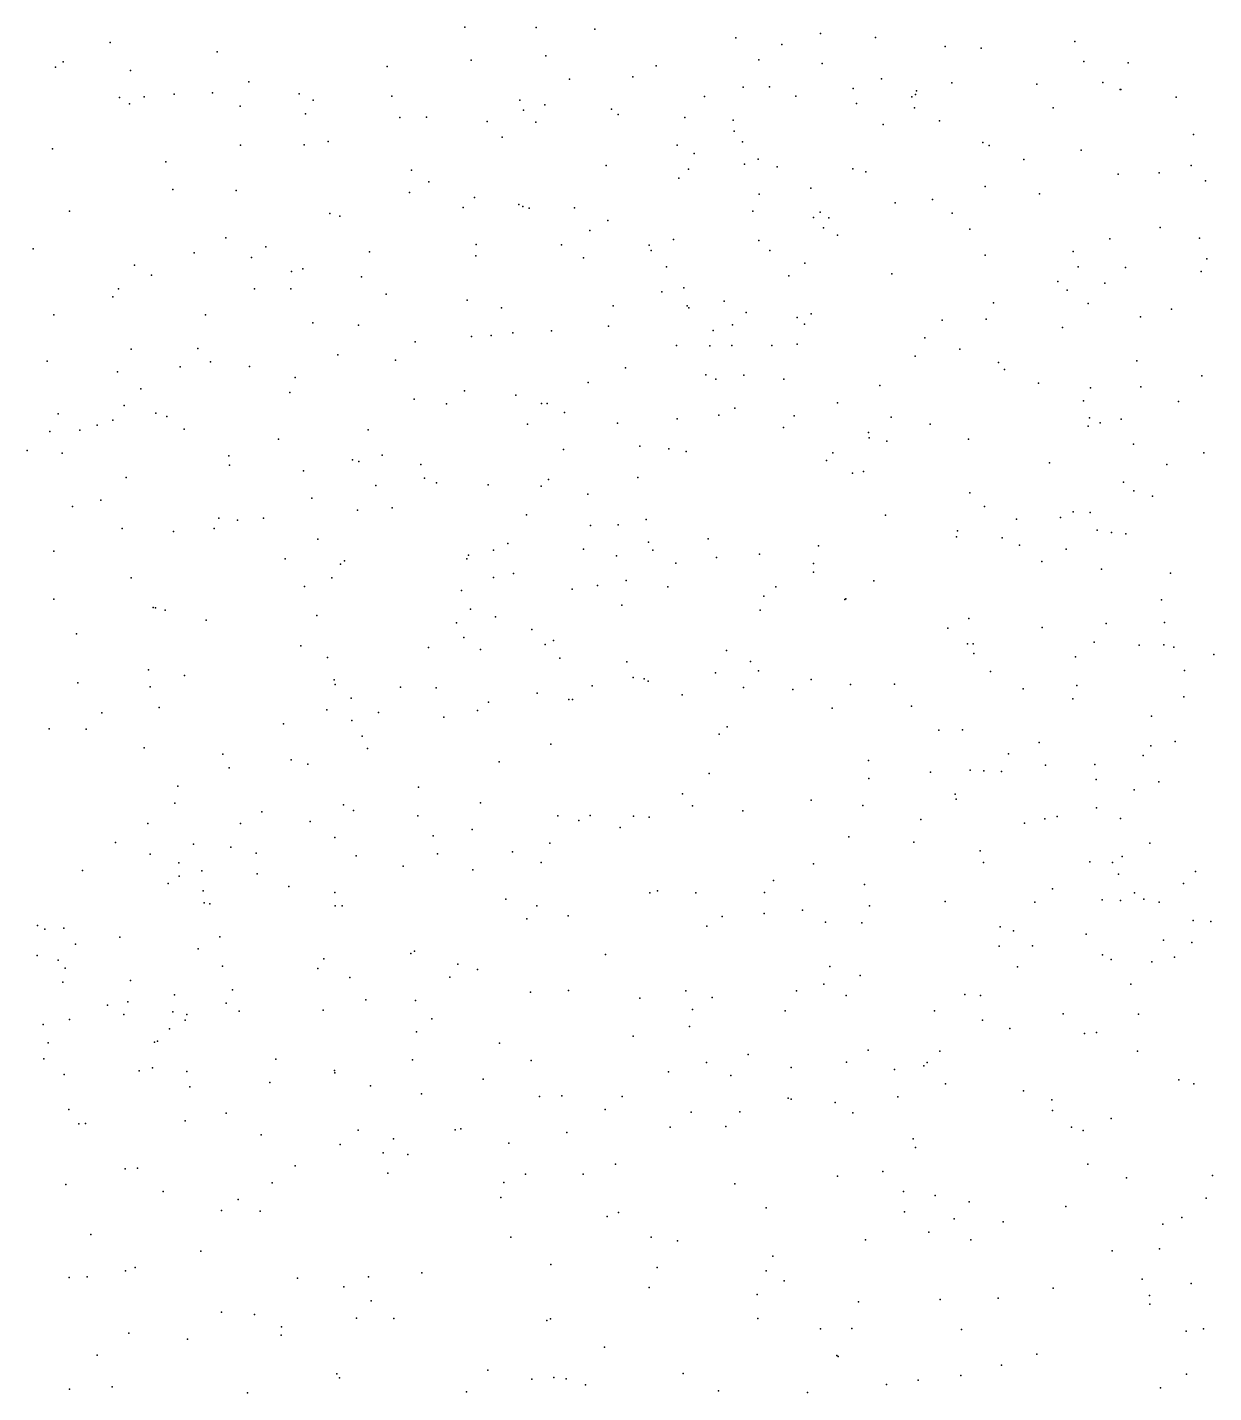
# Model space of a CAD drawing. Header units: metres. Extents: x -25 to 25, y -27.8 to 27.8.
# Drawn here: x -0.633 to 0.057, y -4.768 to -3.973 of the extents above; entities that cross this region are included whole.
import ezdxf

# ---------------------------------------------------------------- set-up
doc = ezdxf.new("R2010")
doc.units = ezdxf.units.M

msp = doc.modelspace()

# ---------------------------------------------------------------- linework, layer by layer
for p in [(-0.3785, -3.9726, 4.7948), (-0.337, -3.9727, -9.1455), (-0.3029, -3.9737, 25.8484), (-0.5851, -3.9815, -7.2291), (-0.2209, -3.9787, -6.7906), (-0.1715, -3.9763, 1.406), (-0.1395, -3.9785, -1.0677), (-0.0235, -3.9809, 2.2057), (-0.5227, -3.9868, 4.8366), (-0.3315, -3.9893, 4.7401), (-0.1941, -3.9826, 17.0531), (-0.0989, -3.9838, -0.9893), (-0.078, -3.9847, 0.7043), (-0.6169, -3.9959, -7.313), (-0.6124, -3.9927, 4.8742), (-0.5733, -3.9977, 25.9111), (-0.4237, -3.9954, 13.8134), (-0.3748, -3.9917, 13.729), (-0.2672, -3.9951, -1.5677), (-0.2074, -3.9916, -1.3168), (-0.1705, -3.9936, 13.4244), (-0.0182, -3.9925, -8.9782), (0.0076, -3.9932, 4.6002), (-0.5044, -4.0044, -7.2163), (-0.3176, -4.0028, 17.3576), (-0.2807, -4.0015, 4.692), (-0.136, -4.0026, 1.7031), (-0.095, -4.005, -8.9992), (-0.0456, -4.0057, 25.7538), (-0.0072, -4.0048, -4.6102), (-0.5796, -4.0134, 4.803), (-0.5652, -4.0131, -9.4651), (-0.5478, -4.0115, 22.7459), (-0.5255, -4.0108, -9.3454), (-0.4751, -4.0114, 13.9039), (-0.4211, -4.0127, 4.7306), (-0.2391, -4.0128, -1.3956), (-0.2165, -4.0075, 13.525), (-0.2012, -4.0072, 4.6544), (-0.1859, -4.0127, -25.0941), (-0.1525, -4.0082, 1.5812), (-0.1183, -4.0131, 4.6152), (-0.1163, -4.0118, -2.2876), (-0.1156, -4.0096, 13.3278), (0.0029, -4.0088, -6.6665), (0.0033, -4.0089, 16.9458), (0.0356, -4.0132, 2.2691), (-0.5739, -4.0172, 14.0287), (-0.5093, -4.0185, 4.7592), (-0.4668, -4.0151, -9.2141), (-0.3465, -4.0151, -1.7936), (-0.3445, -4.0208, -6.9891), (-0.332, -4.0177, -1.6874), (-0.2932, -4.0203, -6.9132), (-0.1505, -4.017, -4.642), (-0.1168, -4.0195, 0.7541), (-0.036, -4.0194, 13.0025), (-0.4714, -4.0229, 17.6041), (-0.4165, -4.0251, -7.12), (-0.4008, -4.0249, 25.8453), (-0.3655, -4.0275, -2.0122), (-0.3372, -4.0278, -2.1505), (-0.2894, -4.0234, -2.2037), (-0.2505, -4.0252, -4.66), (-0.2223, -4.0267, -9.046), (-0.135, -4.0292, 1.8228), (-0.1023, -4.027, 2.0182), (-0.3569, -4.0366, 4.6492), (-0.2218, -4.0331, 0.943), (0.0457, -4.0351, 4.5186), (-0.6186, -4.0434, -9.5295), (-0.5091, -4.0412, -7.3378), (-0.4721, -4.0411, 4.6875), (-0.4581, -4.039, -7.2843), (-0.2549, -4.0413, 1.1299), (-0.245, -4.046, 25.7876), (-0.2169, -4.0392, -1.2194), (-0.077, -4.0396, 4.5532), (-0.0734, -4.0414, 22.6153), (-0.0198, -4.0441, -26.7661), (-0.5527, -4.051, -7.3957), (-0.2962, -4.0531, -1.4723), (-0.2157, -4.0523, 1.3599), (-0.2078, -4.0493, -2.316), (-0.1967, -4.0539, -6.858), (-0.0531, -4.0496, 13.2147), (0.0442, -4.0531, -4.6011), (-0.4097, -4.0557, -1.8772), (-0.2539, -4.0605, 17.3846), (-0.2484, -4.0551, 1.2198), (-0.1526, -4.055, 17.1143), (-0.1452, -4.0568, -2.348), (0.0017, -4.0581, -8.9392), (0.0257, -4.0573, -25.0401), (0.0526, -4.0619, -0.7291), (-0.5486, -4.0671, -9.2637), (-0.5118, -4.0677, 13.9678), (-0.4107, -4.0687, -1.7881), (-0.3996, -4.0626, -2.0852), (-0.2072, -4.0697, 1.4366), (-0.1771, -4.0662, 4.5349), (-0.0757, -4.0652, 2.1166), (-0.0441, -4.0696, -26.4056), (-0.3796, -4.0775, 13.7761), (-0.3729, -4.0717, -1.6337), (-0.3471, -4.0758, -7.1164), (-0.3449, -4.077, -2.2188), (-0.3147, -4.0777, -16.2584), (-0.128, -4.0747, 1.9535), (-0.1064, -4.0728, -4.6479), (-0.6088, -4.0796, -9.4308), (-0.4572, -4.081, -7.3668), (-0.4514, -4.0825, -1.9268), (-0.3412, -4.0779, -9.0695), (-0.2954, -4.0851, -1.325), (-0.2109, -4.0796, -1.0922), (-0.1755, -4.0834, -1.025), (-0.1717, -4.0802, 1.7108), (-0.1667, -4.0835, 0.8109), (-0.0948, -4.0809, -8.9677), (-0.3058, -4.0908, 4.5427), (-0.1698, -4.0893, 17.2006), (-0.1616, -4.0937, 1.883), (-0.0845, -4.0901, -6.8159), (0.0263, -4.0892, 4.4398), (-0.6299, -4.1015, 4.64), (-0.5178, -4.0951, 4.6111), (-0.4944, -4.1005, 25.8223), (-0.3719, -4.0991, -1.5394), (-0.3223, -4.0992, -4.6889), (-0.2713, -4.0994, -1.2106), (-0.257, -4.0961, 1.0034), (-0.2075, -4.0967, -6.9506), (-0.0031, -4.0957, -2.3812), (0.0491, -4.0953, 12.7596), (-0.5362, -4.1039, -9.1802), (-0.5028, -4.1067, 22.6983), (-0.434, -4.1033, 4.5689), (-0.3722, -4.1057, 17.6203), (-0.3094, -4.1069, 13.6996), (-0.2701, -4.1026, -2.3521), (-0.201, -4.1025, 22.6363), (-0.0756, -4.1052, 4.4542), (-0.0245, -4.1032, 25.7273), (0.0534, -4.1074, 2.2932), (-0.5709, -4.1111, 14.057), (-0.561, -4.1169, -7.5111), (-0.4795, -4.1147, -9.1138), (-0.4729, -4.1133, -2.0683), (-0.2612, -4.112, -7.0475), (-0.1899, -4.1173, 1.7902), (-0.1807, -4.11, 17.284), (-0.13, -4.1161, 0.7542), (-0.0215, -4.112, 2.2155), (0.0061, -4.1124, 13.0706), (0.0502, -4.1147, 0.5198), (-0.5802, -4.1249, -4.8029), (-0.5011, -4.1249, -1.8576), (-0.4798, -4.1248, -1.7658), (-0.4387, -4.1179, -2.1768), (-0.251, -4.1243, 4.4755), (-0.0334, -4.1206, 17.0623), (-0.0059, -4.1216, -0.7716), (-0.5835, -4.1296, 17.8657), (-0.4244, -4.1279, -1.5896), (-0.3772, -4.1314, -2.2857), (-0.2639, -4.1266, -1.1205), (-0.2276, -4.1321, -1.0437), (-0.0708, -4.133, 13.3939), (-0.0279, -4.1256, 13.3151), (-0.0157, -4.1333, -6.8256), (-0.6178, -4.14, -7.5621), (-0.5296, -4.1399, -2.0282), (-0.3572, -4.136, -1.3432), (-0.2923, -4.1347, 1.1996), (-0.2492, -4.1347, 0.9244), (-0.2481, -4.1359, 17.5035), (-0.2148, -4.1387, 1.7081), (-0.177, -4.1395, 17.3685), (0.0147, -4.1411, 22.5905), (0.0329, -4.1366, 12.8762), (-0.4671, -4.1447, -1.6463), (-0.4405, -4.146, 17.798), (-0.2949, -4.1466, -7.2425), (-0.234, -4.1492, 1.6233), (-0.2227, -4.1459, 0.8544), (-0.185, -4.1416, -8.9662), (-0.1809, -4.1454, -0.9647), (-0.1007, -4.1431, -4.6625), (-0.0751, -4.1425, 0.6733), (-0.0306, -4.1473, 4.3872), (-0.4074, -4.1557, -7.4276), (-0.3747, -4.1526, 17.7129), (-0.3633, -4.1521, -7.3689), (-0.3507, -4.1504, -1.2699), (-0.3282, -4.1494, 25.7524), (-0.185, -4.157, 1.9434), (-0.1107, -4.1534, 4.401), (-0.5729, -4.1599, -1.9429), (-0.5341, -4.1595, -1.7356), (-0.4526, -4.1633, -9.0401), (-0.2553, -4.1579, 1.5089), (-0.236, -4.1581, -7.1292), (-0.2231, -4.1579, 25.7391), (-0.1999, -4.1579, -2.4201), (-0.1164, -4.164, 17.2561), (-0.0904, -4.16, -6.9344), (-0.6217, -4.1669, -9.197), (-0.5807, -4.1732, 17.9465), (-0.5444, -4.1702, 4.5016), (-0.5266, -4.1674, 25.7715), (-0.504, -4.1701, -4.7679), (-0.4189, -4.1663, 13.8734), (-0.2851, -4.1708, 1.4215), (-0.0679, -4.1678, 22.6122), (-0.0644, -4.1718, -8.8926), (0.0126, -4.1667, -4.6405), (-0.4774, -4.1764, -7.5286), (-0.3068, -4.1794, 1.2807), (-0.2382, -4.1749, 13.6414), (-0.2324, -4.1775, -4.6909), (-0.2162, -4.1751, 1.8552), (-0.1929, -4.1774, 4.3871), (-0.137, -4.1811, 13.5373), (-0.0446, -4.1798, 17.1381), (0.0504, -4.1755, 4.3162), (-0.5672, -4.1831, -16.3732), (-0.4805, -4.1852, 4.4535), (-0.4081, -4.189, -1.3186), (-0.3788, -4.1843, 4.433), (-0.3489, -4.1868, -1.1675), (-0.0143, -4.1824, -6.9141), (0.015, -4.182, -0.7285), (-0.5769, -4.1928, -1.6895), (-0.3893, -4.1919, -7.4919), (-0.334, -4.1917, -8.9829), (-0.3307, -4.1917, 13.7636), (-0.3205, -4.1969, 1.1483), (-0.2213, -4.1944, -7.2488), (-0.1617, -4.1912, -4.6828), (-0.0183, -4.19, 0.59), (0.037, -4.1905, 13.1543), (-0.6154, -4.1977, -1.8255), (-0.5926, -4.2043, 4.4542), (-0.5836, -4.2013, -2.1847), (-0.5584, -4.1973, -9.0761), (-0.5521, -4.1991, -1.6235), (-0.342, -4.2036, -4.715), (-0.2897, -4.2031, -2.4364), (-0.255, -4.2006, -7.3287), (-0.2307, -4.1984, 17.5792), (-0.1868, -4.1988, -25.2046), (-0.1304, -4.1996, 25.7252), (-0.1076, -4.2036, 17.3387), (-0.0156, -4.2049, 2.2361), (-0.015, -4.2, -8.8458), (-0.0087, -4.2029, -26.2275), (0.0036, -4.2008, -16.417), (-0.6202, -4.2079, 18.0367), (-0.6028, -4.2072, 14.0814), (-0.5419, -4.2066, 22.6742), (-0.487, -4.2124, -2.3407), (-0.4349, -4.2069, 25.7357), (-0.1931, -4.2055, -0.9187), (-0.1435, -4.2084, -7.1663), (-0.1431, -4.2116, 0.745), (-0.0854, -4.2124, 0.6748), (-0.6333, -4.2189, -9.0632), (-0.6131, -4.2206, -7.6377), (-0.3211, -4.2183, -7.4884), (-0.2766, -4.2164, -7.4175), (-0.2599, -4.2181, 17.6815), (-0.2498, -4.2196, 4.3403), (-0.1644, -4.2204, -7.2808), (-0.1328, -4.2136, -8.8985), (0.0108, -4.2153, -6.9962), (0.0516, -4.2204, 13.2488), (-0.516, -4.2221, 18.046), (-0.5156, -4.2276, -1.4552), (-0.444, -4.2244, 4.3791), (-0.4402, -4.2253, 17.995), (-0.4268, -4.2217, -7.5587), (-0.4041, -4.2272, -8.9786), (-0.168, -4.2247, 17.5031), (-0.0382, -4.2262, -7.0598), (0.0302, -4.2271, 4.2644), (-0.5758, -4.2347, -1.5379), (-0.4726, -4.2308, -1.3689), (-0.4021, -4.2351, -1.1729), (-0.3298, -4.2359, 4.3365), (-0.2778, -4.2347, -8.9449), (-0.1528, -4.2321, -2.4657), (-0.1464, -4.2312, 2.0651), (-0.4303, -4.2394, -4.7562), (-0.395, -4.2378, -2.4403), (-0.365, -4.239, 17.9227), (-0.3341, -4.2398, 1.0761), (-0.307, -4.2444, 17.8492), (-0.0845, -4.2437, -7.2584), (0.0048, -4.2374, 13.4012), (0.0109, -4.2425, -2.4435), (-0.6069, -4.2515, -8.9967), (-0.5904, -4.2478, 18.1857), (-0.4676, -4.2467, 22.6545), (-0.4208, -4.2523, 13.9145), (-0.0761, -4.2515, 2.1828), (0.0218, -4.2455, 2.2793), (-0.5217, -4.2584, 4.3404), (-0.511, -4.2595, 18.2462), (-0.4958, -4.2584, -2.4135), (-0.4411, -4.2537, 18.185), (-0.3427, -4.2564, 1.3342), (-0.2731, -4.2592, 1.8305), (-0.1337, -4.2567, 22.6163), (-0.0574, -4.2589, -2.4605), (-0.0317, -4.2579, 25.6995), (-0.0245, -4.2546, 17.2115), (-0.0145, -4.2551, -7.1965), (-0.578, -4.2644, -1.4397), (-0.5482, -4.2662, 14.045), (-0.5245, -4.2643, -7.6495), (-0.3055, -4.2627, 1.6809), (-0.2893, -4.2622, 17.9582), (-0.0917, -4.2657, -8.839), (-0.0104, -4.2654, -4.6707), (-0.002, -4.2667, 0.5578), (0.0062, -4.2674, -7.2679), (-0.4641, -4.2706, -1.2239), (-0.3535, -4.2731, 1.2176), (-0.3094, -4.2764, -7.5767), (-0.2716, -4.2723, -0.9362), (-0.237, -4.2704, 13.6951), (-0.1726, -4.2745, 17.59), (-0.0923, -4.2692, 17.4079), (-0.0658, -4.2698, -0.7613), (-0.0557, -4.2741, -7.3638), (-0.0284, -4.2764, 2.2364), (-0.6179, -4.2776, -7.7017), (-0.4831, -4.2821, -8.9448), (-0.4487, -4.2832, 4.2894), (-0.3774, -4.2821, -8.9307), (-0.3764, -4.2799, 4.2822), (-0.3619, -4.277, 13.8428), (-0.2902, -4.2803, 18.1427), (-0.2692, -4.277, 1.9098), (-0.2321, -4.2813, -7.55), (-0.207, -4.2793, -0.8562), (-0.0427, -4.2836, 4.2301), (-0.451, -4.2851, -7.6451), (-0.3502, -4.2906, 1.5407), (-0.2557, -4.2846, -2.5102), (-0.1756, -4.2898, 25.7139), (-0.1755, -4.2847, 17.6938), (-0.008, -4.2881, 22.5999), (0.0322, -4.2904, -7.3328), (-0.5729, -4.2931, -2.4132), (-0.4719, -4.2982, 18.3678), (-0.456, -4.2932, -2.48), (-0.3618, -4.2929, 1.4243), (-0.316, -4.2998, 18.2828), (-0.3014, -4.2976, -4.7422), (-0.2846, -4.2947, -8.901), (-0.2603, -4.2984, 0.8443), (-0.1975, -4.2984, 17.8824), (-0.1405, -4.2949, 4.2376), (-0.6178, -4.3055, 25.6676), (-0.3805, -4.3005, 1.2937), (-0.2045, -4.3037, 17.9854), (-0.1573, -4.3057, -2.5116), (-0.1568, -4.3053, 2.1192), (0.027, -4.306, -0.6568), (-0.56, -4.3104, 18.3966), (-0.5587, -4.3106, 22.645), (-0.5531, -4.3119, 4.2747), (-0.4648, -4.315, -1.1624), (-0.3753, -4.3114, -7.6538), (-0.3607, -4.3159, 18.3688), (-0.2872, -4.309, 25.7097), (-0.2067, -4.3119, 18.1185), (-0.5292, -4.3178, -7.7108), (-0.3834, -4.3194, 1.1231), (-0.3396, -4.3232, 1.7884), (-0.0973, -4.3225, -7.5372), (-0.0851, -4.3168, 13.5705), (-0.0424, -4.3221, -26.6796), (-0.0052, -4.3196, -2.4969), (0.0287, -4.3192, -26.9546), (-0.6046, -4.3257, -4.874), (-0.3791, -4.3279, 1.6032), (-0.3318, -4.3319, 0.9703), (-0.3269, -4.3295, -2.5391), (-0.0859, -4.3315, 25.6955), (-0.0827, -4.3316, -8.7689), (-0.0122, -4.3305, -8.7227), (0.0283, -4.3322, -7.4809), (-0.474, -4.3326, 13.9941), (-0.4586, -4.3394, -7.7069), (-0.3997, -4.3336, 1.2252), (-0.3694, -4.3349, 1.0404), (-0.3233, -4.3399, 1.9304), (-0.2262, -4.3354, 4.2188), (-0.0823, -4.3372, -0.731), (-0.023, -4.3391, 17.3206), (0.0141, -4.3323, 4.1663), (0.0342, -4.3335, 25.6782), (0.0574, -4.3378, -0.591), (-0.5628, -4.3467, -25.3239), (-0.2843, -4.3421, -16.4897), (-0.2123, -4.3419, 22.6291), (-0.2077, -4.3472, 0.7652), (-0.0725, -4.3476, 17.5012), (0.0404, -4.3471, 0.4682), (-0.6039, -4.3543, -2.4804), (-0.5418, -4.3499, -1.2303), (-0.4547, -4.3525, -1.0945), (-0.4541, -4.3553, -4.817), (-0.3044, -4.356, -7.6874), (-0.2805, -4.3511, -8.8497), (-0.2741, -4.3519, -0.868), (-0.2719, -4.3533, 13.7788), (-0.2326, -4.3485, -7.6454), (-0.177, -4.3523, 18.284), (-0.1541, -4.3553, -8.7899), (-0.1284, -4.3551, 18.1138), (-0.0222, -4.3557, -7.5737), (-0.5617, -4.3566, 4.2185), (-0.4448, -4.3631, 4.2125), (-0.4161, -4.3568, -1.0347), (-0.3953, -4.3571, 1.714), (-0.3365, -4.3602, 13.8505), (-0.318, -4.364, 0.8979), (-0.3159, -4.364, 4.199), (-0.252, -4.3612, 2.0359), (-0.2163, -4.357, 18.3734), (-0.1877, -4.3581, -4.7386), (-0.0536, -4.3577, -2.535), (-0.0247, -4.3635, -0.6632), (0.0401, -4.3624, 22.6186), (-0.59, -4.3717, 18.5078), (-0.5565, -4.3686, 25.6582), (-0.4589, -4.37, 18.522), (-0.4289, -4.3715, 1.5584), (-0.3712, -4.3704, -8.8453), (-0.3648, -4.3655, -0.9665), (-0.1647, -4.3689, 2.1636), (-0.1186, -4.3679, 17.8139), (-0.4842, -4.3781, -2.5758), (-0.4444, -4.3762, 1.3217), (-0.3909, -4.3742, -2.5874), (-0.2258, -4.3798, -2.596), (0.0211, -4.3737, 2.325), (-0.6205, -4.381, -1.303), (-0.5991, -4.3813, -8.8365), (-0.4383, -4.3852, 1.1813), (-0.2305, -4.3842, -8.807), (-0.1026, -4.3818, -4.7234), (-0.0889, -4.3815, 18.1967), (-0.5653, -4.392, -2.5613), (-0.5194, -4.3957, 4.1785), (-0.4352, -4.3924, -7.7709), (-0.3286, -4.39, 18.5282), (-0.062, -4.3956, 13.6015), (-0.0443, -4.3889, 4.1435), (0.0209, -4.391, -7.6479), (0.035, -4.3883, -8.6247), (-0.4797, -4.399, 25.6738), (-0.4699, -4.4016, 1.4404), (-0.3585, -4.4002, -7.7593), (-0.1436, -4.3994, 18.395), (-0.0405, -4.4021, 0.5381), (-0.0118, -4.4018, -25.241), (0.0163, -4.3966, -4.6991), (-0.5157, -4.4038, -1.1168), (-0.2363, -4.407, -7.7407), (-0.1433, -4.4099, 0.6706), (-0.1075, -4.4062, -7.7158), (-0.0844, -4.4051, 18.3001), (-0.0765, -4.4054, -8.6805), (-0.0661, -4.4058, 17.7198), (-0.011, -4.4106, -0.6123), (-0.5457, -4.4143, -7.829), (-0.4056, -4.415, 1.8757), (-0.2518, -4.4189, 4.1534), (-0.0931, -4.419, -0.6811), (0.0111, -4.4166, -2.5724), (0.0255, -4.4119, -7.7221), (-0.5475, -4.4243, 14.0517), (-0.4492, -4.4252, -2.6474), (-0.3694, -4.4241, -4.8302), (-0.2461, -4.4259, -0.7967), (-0.177, -4.4226, 13.7206), (-0.1468, -4.4256, -8.7048), (-0.0926, -4.422, 0.6011), (-0.0108, -4.427, 17.4462), (-0.4967, -4.4293, -8.8015), (-0.4686, -4.435, -4.8575), (-0.4433, -4.4285, 1.7975), (-0.4059, -4.4316, 13.9601), (-0.3245, -4.4316, -2.6587), (-0.3123, -4.4343, -7.7995), (-0.3056, -4.4314, -0.8491), (-0.2803, -4.4319, 0.8091), (-0.2712, -4.4325, 18.5875), (-0.2167, -4.4287, 2.1518), (-0.1131, -4.4338, -7.8038), (-0.041, -4.4335, 17.5649), (-0.0337, -4.432, 17.8516), (0.0031, -4.4333, 25.6693), (-0.5632, -4.4362, -2.6332), (-0.5091, -4.4361, 1.6084), (-0.397, -4.4434, 0.9643), (-0.3744, -4.4397, 4.137), (-0.2881, -4.4384, 22.6398), (-0.0527, -4.436, 18.3893), (-0.5819, -4.4471, 25.6012), (-0.5366, -4.4482, -16.7163), (-0.5149, -4.45, 1.6972), (-0.4543, -4.4442, 18.6428), (-0.3291, -4.4475, -8.753), (-0.1551, -4.4438, 4.1173), (-0.1171, -4.447, -4.7661), (0.0203, -4.4476, 18.1461), (-0.5617, -4.454, 18.6405), (-0.545, -4.459, 1.5476), (-0.5001, -4.4534, 1.1851), (-0.4419, -4.455, -8.766), (-0.3944, -4.4537, -0.9297), (-0.3509, -4.4526, 25.6801), (-0.3341, -4.4589, 0.852), (-0.0786, -4.452, -8.6262), (-0.0767, -4.4588, -7.8779), (-0.0147, -4.4584, -4.7323), (-0.0016, -4.4589, -8.5521), (0.0042, -4.4554, -7.863), (-0.6012, -4.4634, -1.1748), (-0.5449, -4.4668, -4.8913), (-0.5316, -4.4637, 1.3236), (-0.4995, -4.4654, -1.0515), (-0.4144, -4.4609, -7.8655), (-0.3739, -4.4631, 2.003), (-0.1755, -4.4596, -0.721), (0.0019, -4.4657, -26.4156), (0.0468, -4.4641, 0.3843), (-0.5512, -4.4711, 1.3967), (-0.481, -4.4728, 1.0612), (-0.1988, -4.4693, -16.6883), (-0.1458, -4.4716, 18.5911), (-0.0364, -4.4742, -0.5932), (0.0399, -4.4711, -0.5094), (-0.531, -4.4754, 22.6306), (-0.5303, -4.4824, 1.7897), (-0.527, -4.4828, -2.7041), (-0.4542, -4.4763, -0.9802), (-0.3548, -4.4802, 18.6888), (-0.2709, -4.4765, -4.8333), (-0.2664, -4.4753, 2.13), (-0.2441, -4.4765, -7.8804), (-0.2041, -4.4763, 22.6453), (-0.099, -4.4816, 13.7011), (-0.0468, -4.482, 18.5376), (-0.0076, -4.4806, 4.0622), (0.0032, -4.481, -8.473), (0.0112, -4.4764, 17.7069), (0.0168, -4.4801, -8.0085), (0.0256, -4.4819, 17.5015), (-0.4541, -4.484, 4.101), (-0.45, -4.484, 25.6459), (-0.3366, -4.4841, -7.903), (-0.3185, -4.4899, 4.0953), (-0.2288, -4.4902, 0.7303), (-0.2043, -4.4885, 4.0871), (-0.182, -4.4865, 2.208), (-0.143, -4.484, -7.9215), (-0.6273, -4.4955, 14.1119), (-0.6231, -4.4976, 18.6915), (-0.6121, -4.497, -2.6947), (-0.3425, -4.4916, 2.0664), (-0.2376, -4.4959, -2.7054), (-0.1686, -4.4935, -8.6188), (-0.1474, -4.494, 25.6872), (-0.067, -4.4963, -4.7745), (-0.0591, -4.4986, -7.9903), (0.0454, -4.4926, 22.6607), (0.0558, -4.4932, 17.8574), (-0.6052, -4.5064, 1.4901), (-0.5794, -4.5023, -7.9723), (-0.5213, -4.5022, 4.0802), (-0.0169, -4.5006, 13.6518), (0.0282, -4.5041, 17.6284), (0.0447, -4.5054, -8.2979), (-0.6275, -4.5129, -4.9214), (-0.5339, -4.5091, 1.1369), (-0.4606, -4.5149, -2.7509), (-0.41, -4.5118, -8.6766), (-0.4078, -4.5104, -4.8743), (-0.2967, -4.5124, -0.7951), (-0.0674, -4.5076, -8.495), (-0.048, -4.5074, 25.6677), (-0.0074, -4.5125, 0.4325), (0.0345, -4.5139, 18.4917), (-0.6153, -4.5156, 1.6077), (-0.6112, -4.5204, -19.8345), (-0.5197, -4.5192, 1.9115), (-0.4642, -4.5205, 0.9778), (-0.3827, -4.518, -2.7397), (-0.3712, -4.5211, -0.861), (-0.166, -4.5193, -2.7038), (-0.0568, -4.5195, -2.6714), (-0.0023, -4.5154, -8.0966), (0.0213, -4.5166, -2.6591), (-0.6127, -4.5285, -8.6215), (-0.5733, -4.5275, 1.8312), (-0.4455, -4.5257, -7.9803), (-0.3873, -4.5255, -25.3423), (-0.1696, -4.5297, -8.0231), (-0.1484, -4.5246, 13.783), (0.0091, -4.5296, -8.1728), (-0.5476, -4.5359, 25.5766), (-0.5139, -4.5329, -8.6416), (-0.4362, -4.5388, -0.9212), (-0.3403, -4.5343, -8.6304), (-0.3182, -4.5333, 2.1427), (-0.2767, -4.5379, 4.0623), (-0.25, -4.5336, 2.1897), (-0.2346, -4.5374, 13.8743), (-0.1854, -4.5335, -4.8331), (-0.1565, -4.5363, 0.6141), (-0.0875, -4.5357, 4.0437), (-0.0784, -4.5362, -8.092), (-0.5866, -4.5419, 1.2288), (-0.5747, -4.54, -8.0416), (-0.5486, -4.5457, 1.0675), (-0.5176, -4.5407, -4.9044), (-0.51, -4.5454, 18.7613), (-0.4611, -4.5448, 2.004), (-0.4073, -4.5391, 0.8777), (-0.2461, -4.5444, -8.0122), (-0.192, -4.5452, -0.6682), (-0.1051, -4.5451, 0.5361), (-0.624, -4.5531, -19.5564), (-0.6088, -4.5503, -1.1384), (-0.5772, -4.5474, 22.6329), (-0.5413, -4.5507, -17.0427), (-0.5405, -4.5474, -2.7624), (-0.3977, -4.5499, -8.0254), (-0.2478, -4.5543, -8.5834), (-0.0772, -4.5507, -8.4003), (-0.0302, -4.547, -8.2379), (0.0137, -4.5472, 0.3478), (-0.5505, -4.5556, 4.0447), (-0.4068, -4.5575, 2.0774), (-0.2805, -4.5599, -0.7432), (-0.0612, -4.5554, -8.3088), (-0.0179, -4.5583, 22.6823), (-0.0108, -4.5579, -4.7767), (-0.6212, -4.5638, 25.5315), (-0.5592, -4.5634, 14.0956), (-0.5576, -4.5629, -8.5845), (-0.3583, -4.564, 13.9986), (-0.2136, -4.5706, -2.7552), (-0.1438, -4.568, 22.6751), (-0.102, -4.5687, 18.7281), (0.013, -4.5687, 3.9943), (-0.6236, -4.5732, 1.8655), (-0.5605, -4.5783, -1.0686), (-0.4887, -4.5734, -8.0862), (-0.409, -4.5737, -8.587), (-0.3399, -4.5741, 0.7827), (-0.2378, -4.5752, -8.5016), (-0.1886, -4.5782, 25.6695), (-0.1564, -4.575, -8.142), (-0.1113, -4.5772, -2.7355), (-0.1094, -4.5753, -0.5672), (-0.6118, -4.5822, -8.4719), (-0.5681, -4.5802, -8.1205), (-0.5405, -4.5805, 1.9826), (-0.4544, -4.58, -2.8003), (-0.4543, -4.5813, 25.6086), (-0.368, -4.5849, -0.824), (-0.26, -4.5807, 18.7971), (-0.2238, -4.5829, -17.2516), (-0.1285, -4.5794, -8.2625), (0.0372, -4.5854, 18.6435), (-0.5386, -4.5895, 1.0018), (-0.4922, -4.5869, -8.5338), (-0.4335, -4.5888, 22.6446), (-0.4038, -4.5935, 18.8183), (-0.0987, -4.5877, -4.8277), (-0.0534, -4.5918, 0.4336), (0.0458, -4.5876, 0.2378), (-0.3351, -4.5951, -8.4814), (-0.3222, -4.5946, -8.1277), (-0.287, -4.595, 0.7167), (-0.1903, -4.5961, 2.2786), (-0.1886, -4.5967, -8.3578), (-0.163, -4.5986, 4.0145), (-0.1264, -4.5952, 13.8247), (-0.0368, -4.5971, 2.3926), (-0.6092, -4.6027, -4.9396), (-0.5414, -4.6092, -8.4104), (-0.5176, -4.6048, -2.8194), (-0.2969, -4.6026, -4.8856), (-0.2468, -4.6041, -8.1594), (-0.2184, -4.6039, -8.2863), (-0.1527, -4.6046, 0.55), (-0.0365, -4.6033, 13.7514), (-0.0022, -4.6078, -2.7368), (-0.6033, -4.611, -8.3612), (-0.5994, -4.6107, 1.0525), (-0.4971, -4.6174, 4.0099), (-0.4406, -4.6146, -8.1954), (-0.3843, -4.6145, -4.9032), (-0.381, -4.6139, -2.8098), (-0.3192, -4.616, -8.2826), (-0.2591, -4.613, 2.2402), (-0.2266, -4.6126, -4.8739), (-0.0253, -4.613, 25.6281), (-0.0186, -4.6148, 18.7394), (-0.4512, -4.623, -8.2862), (-0.4201, -4.6198, -17.3613), (-0.3529, -4.6222, -8.3539), (-0.1176, -4.6198, -17.44), (-0.1163, -4.6247, 0.4922), (-0.4262, -4.6278, -8.3592), (-0.4118, -4.6288, 2.1563), (-0.5764, -4.6371, 3.988), (-0.5692, -4.6367, 25.5349), (-0.4774, -4.6355, -0.914), (-0.4235, -4.6396, -0.8475), (-0.3432, -4.6402, -0.755), (-0.3096, -4.6403, 22.6782), (-0.2908, -4.6345, 4.0028), (-0.1616, -4.6414, 13.8959), (-0.1352, -4.6388, -0.5263), (-0.0159, -4.6344, 3.9593), (0.0568, -4.641, -0.0916), (-0.6108, -4.6463, 14.1195), (-0.4907, -4.6454, -19.41), (-0.3559, -4.6451, 0.7487), (-0.2213, -4.6459, 0.6106), (0.0067, -4.6424, -0.3138), (-0.5542, -4.6503, 18.8754), (-0.5105, -4.6551, 0.889), (-0.3577, -4.6538, 25.6225), (-0.1232, -4.6503, 2.3684), (-0.1048, -4.6527, -2.7906), (-0.085, -4.6563, 0.4338), (0.0531, -4.6543, 3.9159), (-0.5202, -4.6615, 14.0964), (-0.4978, -4.6619, 2.117), (-0.2958, -4.665, -0.6762), (-0.2891, -4.6625, 14.0065), (-0.2031, -4.6599, -0.5769), (-0.1227, -4.6622, -4.8654), (-0.0286, -4.6591, 0.2806), (0.0389, -4.6656, 0.0705), (-0.0936, -4.6663, 25.6272), (-0.0652, -4.668, 0.3664), (0.0278, -4.6693, -0.1576), (-0.5964, -4.6754, -1.0647), (-0.3518, -4.6769, 3.9762), (-0.2701, -4.6769, -2.8232), (-0.2548, -4.679, 18.8922), (-0.1454, -4.6786, 3.9575), (-0.1084, -4.6741, 18.838), (-0.084, -4.6786, -0.4261), (-0.5323, -4.6852, 3.9609), (-0.1993, -4.6881, 2.3368), (-0.0017, -4.6849, -4.8293), (0.0258, -4.6838, 18.7649), (-0.5762, -4.6965, 2.1194), (-0.5705, -4.6947, -2.8734), (-0.4037, -4.6978, 14.0884), (-0.3286, -4.6928, 0.695), (-0.2667, -4.6947, -0.613), (-0.2031, -4.6965, 13.9898), (-0.609, -4.7004, 0.9498), (-0.5985, -4.7, 3.941), (-0.476, -4.7009, 18.9184), (-0.449, -4.7058, 3.9558), (-0.4347, -4.7, 0.7911), (-0.1927, -4.7024, 0.537), (0.0157, -4.7015, -0.0913), (0.0442, -4.704, 2.5308), (-0.2712, -4.7063, 25.6209), (-0.2084, -4.7104, 3.9456), (-0.1019, -4.7132, 22.7571), (-0.068, -4.7124, -0.318), (-0.0361, -4.7067, -2.8065), (0.0201, -4.711, -0.0058), (-0.5202, -4.7206, -4.9587), (-0.4332, -4.7141, -2.8627), (-0.1494, -4.7146, 2.3924), (0.0203, -4.7159, 13.8352), (-0.501, -4.7219, 2.1865), (-0.4854, -4.7292, -0.8794), (-0.4417, -4.7242, -0.8108), (-0.42, -4.7244, -4.9354), (-0.3309, -4.7255, -2.8446), (-0.3288, -4.7245, 22.6889), (-0.208, -4.7244, -0.5109), (-0.5741, -4.7329, -1.0079), (-0.5401, -4.7364, 0.8377), (-0.4856, -4.7341, 22.6609), (-0.1716, -4.7303, -4.8972), (-0.1532, -4.7302, -0.4443), (-0.0895, -4.7307, 0.323), (0.0413, -4.7317, 22.8115), (0.0514, -4.7304, -4.806), (-0.2973, -4.7409, 3.9261), (-0.0455, -4.7451, 3.88), (-0.5926, -4.7456, -25.3169), (-0.162, -4.7458, 3.9042), (-0.1612, -4.7464, -19.4025), (-0.0662, -4.7514, 25.5841), (-0.4531, -4.7565, 25.5416), (-0.4516, -4.7589, 14.1305), (-0.3651, -4.7544, 18.9494), (-0.3395, -4.7596, 25.5778), (-0.3268, -4.7586, 2.325), (-0.3195, -4.7594, -4.9289), (-0.2515, -4.7564, 0.5525), (-0.1146, -4.7602, 18.9032), (-0.0899, -4.7574, -4.8811), (0.0415, -4.7568, 18.8096), (-0.6087, -4.7654, 18.9692), (-0.5838, -4.764, -19.1484), (-0.5051, -4.7675, 18.968), (-0.3776, -4.767, 0.6762), (-0.3084, -4.763, 0.6089), (-0.2308, -4.7664, -2.8302), (-0.179, -4.7673, 14.0337), (-0.1331, -4.7628, 2.4516), (0.0265, -4.7647, 2.5742)]:
    msp.add_point(p)

doc.saveas('drawing.dxf')
